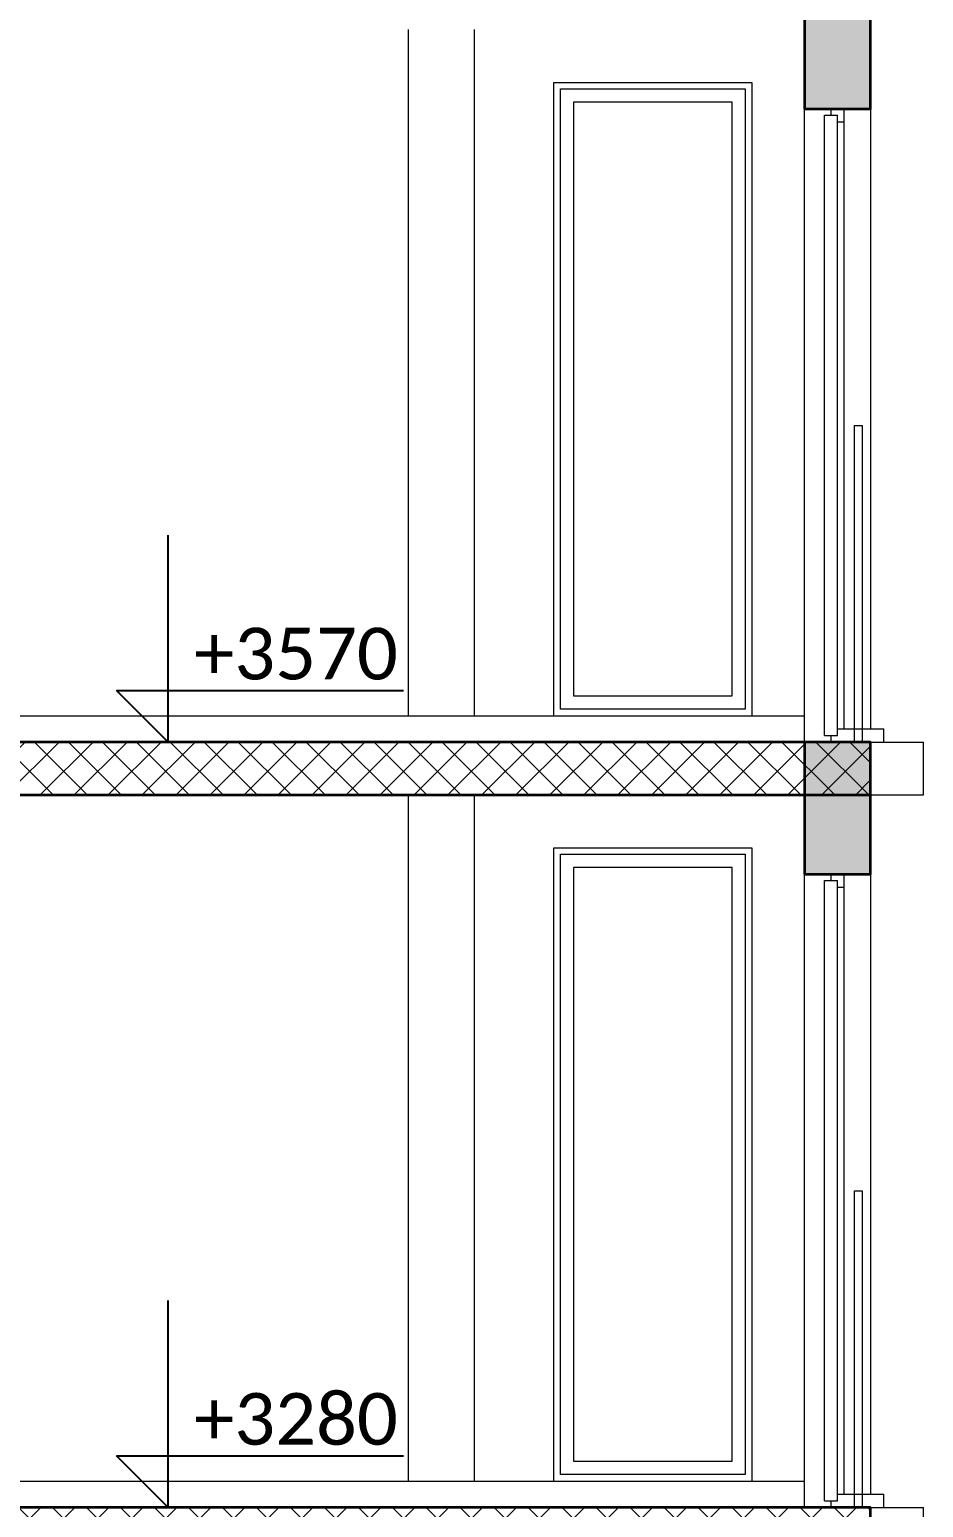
# Model space of a CAD drawing. Header units: millimetres. Extents: x -310 to 171125, y -3027 to 55843.
# Drawn here: x 135900 to 139285, y 41096 to 46696 of the extents above; entities that cross this region are included whole.
import ezdxf

# ---------------------------------------------------------------- set-up
doc = ezdxf.new("R2010")
doc.units = ezdxf.units.MM
doc.header["$MEASUREMENT"] = 0
doc.set_wipeout_variables(frame=1)
doc.linetypes.add('Wipeout_Contour', pattern=[1000, 0, -1000])
doc.layers.add('Dimensioning - General', color=7, linetype='Continuous')
doc.layers.add('Structural - Bearing', color=7, linetype='Continuous')
for name, color, linetype, lineweight, true_color in [('Dimensioning - General_Pen_No__5', 7, 'Continuous', 25, 0x40a5ff), ('Structural - Bearing_Pen_No__61', 7, 'Continuous', 20, 0x6a6a6a), ('Structural - Bearing_Pen_No__82', 7, 'Continuous', 20, 0xaaaaaa)]:
    doc.layers.add(name, color=color, linetype=linetype, lineweight=lineweight, true_color=true_color)
for name, color, linetype, lineweight in [('Structural - Bearing_Pen_No__1', 7, 'Continuous', 13), ('Structural - Bearing_Pen_No__101', 252, 'Continuous', 13), ('Structural - Bearing_Pen_No__7', 7, 'Continuous', 35)]:
    doc.layers.add(name, color=color, linetype=linetype, lineweight=lineweight)
doc.styles.add('GENERATED_STYLE_6', font='calibril.ttf')
pattern_1 = [(45, (0, 0), (-64.346715, 64.346715), []), (135, (0, 0), (64.346715, 64.346715), [])]

# ---------------------------------------------------------------- blocks, each defined once
blk = doc.blocks.new('Dimension_13', base_point=(136425, 41095.6))
at = {"layer": 'Dimensioning - General_Pen_No__5', "color": 161, "linetype": 'Continuous', "lineweight": 25, "true_color": 0x40a5ff}
for p, q in [((136425, 41095.6), (136425, 41879.6)), ((136425, 41095.6), (136229, 41291.6)), ((136229, 41291.6), (136425, 41291.6)), ((136425, 41291.6), (137315.4, 41291.6))]:
    blk.add_line(p, q, dxfattribs=at)
at = {"layer": 'Dimensioning - General_Pen_No__5', "color": 161, "lineweight": 25, "true_color": 0x40a5ff, "insert": (136523, 41330.8), "char_height": 196, "attachment_point": 7, "style": 'GENERATED_STYLE_6'}
blk.add_mtext('\\A1;{\\pql;\\fCalibri Light|b0|i0|c0|p34;+3280}', dxfattribs=at)
blk = doc.blocks.new('Dimension_14', base_point=(136425, 43995.6))
at = {"layer": 'Dimensioning - General_Pen_No__5', "color": 161, "linetype": 'Continuous', "lineweight": 25, "true_color": 0x40a5ff}
for p, q in [((136425, 43995.6), (136425, 44779.6)), ((136425, 43995.6), (136229, 44191.6)), ((136229, 44191.6), (136425, 44191.6)), ((136425, 44191.6), (137315.4, 44191.6))]:
    blk.add_line(p, q, dxfattribs=at)
at = {"layer": 'Dimensioning - General_Pen_No__5', "color": 161, "lineweight": 25, "true_color": 0x40a5ff, "insert": (136523, 44230.8), "char_height": 196, "attachment_point": 7, "style": 'GENERATED_STYLE_6'}
blk.add_mtext('\\A1;{\\pql;\\fCalibri Light|b0|i0|c0|p34;+3570}', dxfattribs=at)

msp = doc.modelspace()

# ---------------------------------------------------------------- wipeouts: each hides what was drawn before it
at = {"color": 254, "linetype": 'Wipeout_Contour', "lineweight": 0, "ltscale": 572596.302194}
msp.add_wipeout([(134205.2, 43995.6), (137335.2, 43995.6), (137335.2, 46695.6), (134205.2, 46695.6)], dxfattribs=at).dxf.layer = 'Structural - Bearing'
at = {"color": 254, "linetype": 'Wipeout_Contour', "lineweight": 0, "ltscale": 580601.936107}
msp.add_wipeout([(137910.2, 44145.6), (137910.2, 46445.6), (137885.2, 46445.6), (137885.2, 44145.6)], dxfattribs=at).dxf.layer = 'Structural - Bearing'
at = {"color": 254, "linetype": 'Wipeout_Contour', "lineweight": 0, "ltscale": 583357.749995}
msp.add_wipeout([(138610.2, 46445.6), (138610.2, 44145.6), (138635.2, 44145.6), (138635.2, 46445.6)], dxfattribs=at).dxf.layer = 'Structural - Bearing'
at = {"color": 254, "linetype": 'Wipeout_Contour', "lineweight": 0, "ltscale": 584564.821281}
msp.add_wipeout([(138960.2, 46345.6), (138960.2, 44045.6), (138985.2, 44045.6), (138985.2, 46345.6)], dxfattribs=at).dxf.layer = 'Structural - Bearing'
at = {"color": 254, "linetype": 'Wipeout_Contour', "lineweight": 0, "ltscale": 583771.957312}
msp.add_wipeout([(139085.2, 43795.6), (139285.2, 43795.6), (139285.2, 43995.6), (139085.2, 43995.6)], dxfattribs=at).dxf.layer = 'Structural - Bearing'
at = {"color": 254, "linetype": 'Wipeout_Contour', "lineweight": 0, "ltscale": 569028.031484}
msp.add_wipeout([(134205.2, 41095.6), (137335.2, 41095.6), (137335.2, 43795.6), (134205.2, 43795.6)], dxfattribs=at).dxf.layer = 'Structural - Bearing'
at = {"color": 254, "linetype": 'Wipeout_Contour', "lineweight": 0, "ltscale": 577087.488813}
msp.add_wipeout([(137910.2, 41245.6), (137910.2, 43545.6), (137885.2, 43545.6), (137885.2, 41245.6)], dxfattribs=at).dxf.layer = 'Structural - Bearing'
at = {"color": 254, "linetype": 'Wipeout_Contour', "lineweight": 0, "ltscale": 579860.003812}
msp.add_wipeout([(138610.2, 43545.6), (138610.2, 41245.6), (138635.2, 41245.6), (138635.2, 43545.6)], dxfattribs=at).dxf.layer = 'Structural - Bearing'
at = {"color": 254, "linetype": 'Wipeout_Contour', "lineweight": 0, "ltscale": 581082.32509}
msp.add_wipeout([(138960.2, 43445.6), (138960.2, 41145.6), (138985.2, 41145.6), (138985.2, 43445.6)], dxfattribs=at).dxf.layer = 'Structural - Bearing'
at = {"color": 254, "linetype": 'Wipeout_Contour', "lineweight": 0, "ltscale": 580388.444157}
msp.add_wipeout([(139085.2, 40895.6), (139285.2, 40895.6), (139285.2, 41095.6), (139085.2, 41095.6)], dxfattribs=at).dxf.layer = 'Structural - Bearing'

# ---------------------------------------------------------------- next in the draw order: linework, layer by layer
at = {"layer": 'Structural - Bearing_Pen_No__1', "color": 7, "linetype": 'Continuous', "lineweight": 13}
for p, q in [((139135.2, 43995.6), (139135.2, 44045.6)), ((138985.2, 43995.6), (139135.2, 43995.6)), ((139135.2, 41095.6), (139135.2, 41145.6)), ((138985.2, 41095.6), (139135.2, 41095.6))]:
    msp.add_line(p, q, dxfattribs=at)
at = {"layer": 'Structural - Bearing_Pen_No__82', "color": 253, "linetype": 'Continuous', "lineweight": 20, "true_color": 0xaaaaaa}
for p, q in [((139135.2, 43995.6), (139285.2, 43995.6)), ((139285.2, 43795.6), (139285.2, 43995.6)), ((139085.2, 43795.6), (139285.2, 43795.6)), ((139135.2, 41095.6), (139285.2, 41095.6)), ((139285.2, 40895.6), (139285.2, 41095.6))]:
    msp.add_line(p, q, dxfattribs=at)

# ---------------------------------------------------------------- next in the draw order: wipeouts: each hides what was drawn before it
at = {"color": 254, "linetype": 'Wipeout_Contour', "lineweight": 0, "ltscale": 1166871.328579375}
msp.add_wipeout([(137910.2, 46445.6), (137910.2, 46470.6), (138610.2, 46470.6), (138610.2, 46445.6), (138635.2, 46445.6), (138635.2, 46495.6), (137885.2, 46495.6), (137885.2, 46445.6)], dxfattribs=at).dxf.layer = 'Structural - Bearing'
at = {"color": 254, "linetype": 'Wipeout_Contour', "lineweight": 0, "ltscale": 584834.20611}
msp.add_wipeout([(138985.2, 46395.6), (138985.2, 44045.6), (139085.2, 44045.6), (139085.2, 46395.6)], dxfattribs=at).dxf.layer = 'Structural - Bearing'
at = {"color": 254, "linetype": 'Wipeout_Contour', "lineweight": 0, "ltscale": 1161050.225639681}
msp.add_wipeout([(137910.2, 44120.6), (137910.2, 44145.6), (137885.2, 44145.6), (137885.2, 44095.6), (138635.2, 44095.6), (138635.2, 44145.6), (138610.2, 44145.6), (138610.2, 44120.6)], dxfattribs=at).dxf.layer = 'Structural - Bearing'
at = {"color": 254, "linetype": 'Wipeout_Contour', "lineweight": 0, "ltscale": 1159689.321356989}
msp.add_wipeout([(137910.2, 43545.6), (137910.2, 43570.6), (138610.2, 43570.6), (138610.2, 43545.6), (138635.2, 43545.6), (138635.2, 43595.6), (137885.2, 43595.6), (137885.2, 43545.6)], dxfattribs=at).dxf.layer = 'Structural - Bearing'
at = {"color": 254, "linetype": 'Wipeout_Contour', "lineweight": 0, "ltscale": 581351.336559}
msp.add_wipeout([(139085.2, 43495.6), (138985.2, 43495.6), (138985.2, 41145.6), (139085.2, 41145.6)], dxfattribs=at).dxf.layer = 'Structural - Bearing'
at = {"color": 254, "linetype": 'Wipeout_Contour', "lineweight": 0, "ltscale": 1154207.884821627}
msp.add_wipeout([(137910.2, 41220.6), (137910.2, 41245.6), (137885.2, 41245.6), (137885.2, 41195.6), (138635.2, 41195.6), (138635.2, 41245.6), (138610.2, 41245.6), (138610.2, 41220.6)], dxfattribs=at).dxf.layer = 'Structural - Bearing'

# ---------------------------------------------------------------- next in the draw order: linework, layer by layer
at = {"layer": 'Structural - Bearing_Pen_No__1', "color": 7, "linetype": 'Continuous', "lineweight": 13}
for p, q in [((139085.2, 46395.6), (139085.2, 46695.6)), ((138985.2, 46345.6), (138985.2, 46395.6)), ((138985.2, 44045.6), (139135.2, 44045.6)), ((139085.2, 43495.6), (139085.2, 43795.6)), ((138985.2, 43445.6), (138985.2, 43495.6)), ((138985.2, 41145.6), (139135.2, 41145.6))]:
    msp.add_line(p, q, dxfattribs=at)
for points in [[(139023.5, 43995.6), (139023.5, 45195.6), (139053.5, 45195.6), (139053.5, 43995.6)], [(139023.5, 41095.6), (139023.5, 42295.6), (139053.5, 42295.6), (139053.5, 41095.6)]]:
    msp.add_lwpolyline(points, dxfattribs=at)
at = {"layer": 'Structural - Bearing_Pen_No__82', "color": 253, "linetype": 'Continuous', "lineweight": 20, "true_color": 0xaaaaaa}
for p, q in [((139085.2, 46395.6), (139085.2, 44045.6)), ((138985.2, 44045.6), (138985.2, 46345.6)), ((139085.2, 43495.6), (139085.2, 41145.6)), ((138985.2, 41145.6), (138985.2, 43445.6))]:
    msp.add_line(p, q, dxfattribs=at)

# ---------------------------------------------------------------- next in the draw order: wipeouts: each hides what was drawn before it
at = {"color": 254, "linetype": 'Wipeout_Contour', "lineweight": 0, "ltscale": 580743.737229}
msp.add_wipeout([(137910.2, 44170.6), (137960.2, 44170.6), (137960.2, 46420.6), (137910.2, 46420.6)], dxfattribs=at).dxf.layer = 'Structural - Bearing'
at = {"color": 254, "linetype": 'Wipeout_Contour', "lineweight": 0, "ltscale": 583214.469414}
msp.add_wipeout([(138560.2, 44170.6), (138610.2, 44170.6), (138610.2, 46420.6), (138560.2, 46420.6)], dxfattribs=at).dxf.layer = 'Structural - Bearing'
at = {"color": 254, "linetype": 'Wipeout_Contour', "lineweight": 0, "ltscale": 577230.144435}
msp.add_wipeout([(137910.2, 41270.6), (137960.2, 41270.6), (137960.2, 43520.6), (137910.2, 43520.6)], dxfattribs=at).dxf.layer = 'Structural - Bearing'
at = {"color": 254, "linetype": 'Wipeout_Contour', "lineweight": 0, "ltscale": 579715.85017}
msp.add_wipeout([(138560.2, 41270.6), (138610.2, 41270.6), (138610.2, 43520.6), (138560.2, 43520.6)], dxfattribs=at).dxf.layer = 'Structural - Bearing'

# ---------------------------------------------------------------- next in the draw order: wipeouts: each hides what was drawn before it
at = {"color": 254, "linetype": 'Wipeout_Contour', "lineweight": 0, "ltscale": 875101.624921}
msp.add_wipeout([(138610.2, 46470.6), (137910.2, 46470.6), (137910.2, 46420.6), (137960.2, 46420.6), (138560.2, 46420.6), (138610.2, 46420.6)], dxfattribs=at).dxf.layer = 'Structural - Bearing'
at = {"color": 254, "linetype": 'Wipeout_Contour', "lineweight": 0, "ltscale": 870837.130863}
msp.add_wipeout([(137910.2, 44120.6), (138610.2, 44120.6), (138610.2, 44170.6), (138560.2, 44170.6), (137960.2, 44170.6), (137910.2, 44170.6)], dxfattribs=at).dxf.layer = 'Structural - Bearing'
at = {"color": 254, "linetype": 'Wipeout_Contour', "lineweight": 0, "ltscale": 869718.058971}
msp.add_wipeout([(138610.2, 43570.6), (137910.2, 43570.6), (137910.2, 43520.6), (137960.2, 43520.6), (138560.2, 43520.6), (138610.2, 43520.6)], dxfattribs=at).dxf.layer = 'Structural - Bearing'
at = {"color": 254, "linetype": 'Wipeout_Contour', "lineweight": 0, "ltscale": 865702.401814}
msp.add_wipeout([(137910.2, 41220.6), (138610.2, 41220.6), (138610.2, 41270.6), (138560.2, 41270.6), (137960.2, 41270.6), (137910.2, 41270.6)], dxfattribs=at).dxf.layer = 'Structural - Bearing'

# ---------------------------------------------------------------- next in the draw order: wipeouts: each hides what was drawn before it
at = {"color": 254, "linetype": 'Wipeout_Contour', "lineweight": 0, "ltscale": 581979.080547}
msp.add_wipeout([(138560.2, 44170.6), (138560.2, 46420.6), (137960.2, 46420.6), (137960.2, 44170.6)], dxfattribs=at).dxf.layer = 'Structural - Bearing'
at = {"color": 254, "linetype": 'Wipeout_Contour', "lineweight": 0, "ltscale": 578472.976916}
msp.add_wipeout([(138560.2, 41270.6), (138560.2, 43520.6), (137960.2, 43520.6), (137960.2, 41270.6)], dxfattribs=at).dxf.layer = 'Structural - Bearing'

# ---------------------------------------------------------------- next in the draw order: wipeouts: each hides what was drawn before it
at = {"color": 254, "linetype": 'Wipeout_Contour', "lineweight": 0, "ltscale": 1163240.24747175}
msp.add_wipeout([(137335.2, 43995.6), (137885.2, 43995.6), (137885.2, 46395.6), (138635.2, 46395.6), (138635.2, 43995.6), (138835.2, 43995.6), (138835.2, 46695.6), (137335.2, 46695.6)], dxfattribs=at).dxf.layer = 'Structural - Bearing'
at = {"color": 254, "linetype": 'Wipeout_Contour', "lineweight": 0, "ltscale": 1156227.729180288}
msp.add_wipeout([(137335.2, 41095.6), (137885.2, 41095.6), (137885.2, 43495.6), (138635.2, 43495.6), (138635.2, 41095.6), (138835.2, 41095.6), (138835.2, 43795.6), (137335.2, 43795.6)], dxfattribs=at).dxf.layer = 'Structural - Bearing'

# ---------------------------------------------------------------- next in the draw order: linework, layer by layer
at = {"layer": 'Structural - Bearing_Pen_No__1', "color": 7, "linetype": 'Continuous', "lineweight": 13}
msp.add_line((124335.2, 43795.6), (139085.2, 43795.6), dxfattribs=at)
at = {"layer": 'Structural - Bearing_Pen_No__82', "color": 253, "linetype": 'Continuous', "lineweight": 20, "true_color": 0xaaaaaa}
for p, q in [((137335.2, 44095.6), (137335.2, 46695.6)), ((137585.2, 44095.6), (137585.2, 46695.6)), ((137885.2, 46495.6), (138635.2, 46495.6)), ((137885.2, 44095.6), (137885.2, 46495.6)), ((138635.2, 46495.6), (138635.2, 44095.6)), ((137910.2, 46420.6), (137910.2, 46470.6)), ((137910.2, 46470.6), (138610.2, 46470.6)), ((138610.2, 46470.6), (138610.2, 46420.6)), ((137910.2, 44170.6), (137910.2, 46420.6)), ((137960.2, 46420.6), (137960.2, 44170.6)), ((138560.2, 46420.6), (137960.2, 46420.6)), ((138560.2, 44170.6), (138560.2, 46420.6)), ((138610.2, 46420.6), (138610.2, 44170.6)), ((137910.2, 44120.6), (137910.2, 44170.6)), ((137960.2, 44170.6), (138560.2, 44170.6)), ((138610.2, 44170.6), (138610.2, 44120.6)), ((138610.2, 44120.6), (137910.2, 44120.6)), ((137335.2, 41195.6), (137335.2, 43795.6)), ((137585.2, 41195.6), (137585.2, 43795.6)), ((137885.2, 43595.6), (138635.2, 43595.6)), ((137885.2, 41195.6), (137885.2, 43595.6)), ((137910.2, 43520.6), (137910.2, 43570.6)), ((137910.2, 43570.6), (138610.2, 43570.6)), ((138610.2, 43570.6), (138610.2, 43520.6)), ((138635.2, 43595.6), (138635.2, 41195.6)), ((137910.2, 41270.6), (137910.2, 43520.6)), ((137960.2, 43520.6), (137960.2, 41270.6)), ((138560.2, 43520.6), (137960.2, 43520.6)), ((138560.2, 41270.6), (138560.2, 43520.6)), ((138610.2, 43520.6), (138610.2, 41270.6)), ((137910.2, 41220.6), (137910.2, 41270.6)), ((138610.2, 41220.6), (137910.2, 41220.6)), ((137960.2, 41270.6), (138560.2, 41270.6)), ((138610.2, 41270.6), (138610.2, 41220.6))]:
    msp.add_line(p, q, dxfattribs=at)

# ---------------------------------------------------------------- next in the draw order: block references
at = {"layer": 'Dimensioning - General', "color": 161, "linetype": 'Continuous', "lineweight": 25, "true_color": 0x40a5ff}
for name, p in [('Dimension_14', (136425, 43995.6)), ('Dimension_13', (136425, 41095.6))]:
    msp.add_blockref(name, p, dxfattribs=at)

# ---------------------------------------------------------------- next in the draw order: wipeouts: each hides what was drawn before it
at = {"color": 254, "linetype": 'Wipeout_Contour', "lineweight": 0, "ltscale": 1168607.40256242}
msp.add_wipeout([(138835.2, 46395.6), (138835.2, 43995.6), (138935.2, 43995.6), (138935.2, 44020.6), (138910.2, 44020.6), (138910.2, 46370.6), (138935.2, 46370.6), (138935.2, 46395.6)], dxfattribs=at).dxf.layer = 'Structural - Bearing'
at = {"color": 254, "linetype": 'Wipeout_Contour', "lineweight": 0, "ltscale": 1161639.30499575}
msp.add_wipeout([(138835.2, 41095.6), (138935.2, 41095.6), (138935.2, 41120.6), (138910.2, 41120.6), (138910.2, 43470.6), (138935.2, 43470.6), (138935.2, 43495.6), (138835.2, 43495.6)], dxfattribs=at).dxf.layer = 'Structural - Bearing'

# ---------------------------------------------------------------- next in the draw order: hatches: boundary and pattern name
at = {"layer": 'Structural - Bearing_Pen_No__1', "linetype": 'Continuous', "lineweight": 13}
h = msp.add_hatch(dxfattribs=at)
h.set_pattern_fill('CONCRETE_BLOCK', style=0, pattern_type=2)
h.set_pattern_definition(pattern_1)
h.paths.add_polyline_path([(139085.2, 43795.6), (139085.2, 43995.6), (123882.8, 43995.6), (123882.8, 43795.6)])
h = msp.add_hatch(dxfattribs=at)
h.set_pattern_fill('CONCRETE_BLOCK', style=0, pattern_type=2)
h.set_pattern_definition(pattern_1)
h.paths.add_polyline_path([(139085.2, 40895.6), (139085.2, 41095.6), (123882.8, 41095.6), (123882.8, 40895.6)])
at = {"layer": 'Structural - Bearing_Pen_No__101', "linetype": 'Continuous', "lineweight": 13}
for points in [[(138835.2, 46395.6), (139085.2, 46395.6), (139085.2, 46895.6), (138835.2, 46895.6)], [(138835.2, 43495.6), (139085.2, 43495.6), (139085.2, 43995.6), (138835.2, 43995.6)]]:
    msp.add_hatch(color=252, dxfattribs=at).paths.add_polyline_path(points)

# ---------------------------------------------------------------- next in the draw order: linework, layer by layer
at = {"layer": 'Structural - Bearing_Pen_No__1', "color": 7, "linetype": 'Continuous', "lineweight": 13}
for p, q in [((138835.2, 46395.6), (138835.2, 46895.6)), ((138835.2, 46395.6), (139085.2, 46395.6)), ((138910.2, 46370.6), (138960.2, 46370.6)), ((138910.2, 46320.6), (138910.2, 46370.6)), ((138935.2, 46395.6), (138985.2, 46395.6)), ((138935.2, 46370.6), (138935.2, 46395.6)), ((138935.2, 46370.6), (138960.2, 46370.6)), ((138960.2, 46320.6), (138960.2, 46370.6)), ((138960.2, 46345.6), (138960.2, 46370.6)), ((138910.2, 44070.6), (138910.2, 46320.6)), ((138960.2, 46345.6), (138985.2, 46345.6)), ((138960.2, 44070.6), (138960.2, 46320.6)), ((138910.2, 44020.6), (138910.2, 44070.6)), ((138910.2, 44020.6), (138960.2, 44020.6)), ((138935.2, 44020.6), (138960.2, 44020.6)), ((138935.2, 43995.6), (138935.2, 44020.6)), ((138960.2, 44020.6), (138960.2, 44070.6)), ((138960.2, 44020.6), (138960.2, 44045.6)), ((138960.2, 44045.6), (138985.2, 44045.6)), ((134205.2, 43995.6), (138835.2, 43995.6)), ((138835.2, 43495.6), (138835.2, 43995.6)), ((138935.2, 43995.6), (138985.2, 43995.6)), ((138835.2, 43495.6), (139085.2, 43495.6)), ((138910.2, 43470.6), (138960.2, 43470.6)), ((138910.2, 43420.6), (138910.2, 43470.6)), ((138935.2, 43495.6), (138985.2, 43495.6)), ((138935.2, 43470.6), (138935.2, 43495.6)), ((138935.2, 43470.6), (138960.2, 43470.6)), ((138960.2, 43420.6), (138960.2, 43470.6)), ((138960.2, 43445.6), (138960.2, 43470.6)), ((138910.2, 41170.6), (138910.2, 43420.6)), ((138960.2, 43445.6), (138985.2, 43445.6)), ((138960.2, 41170.6), (138960.2, 43420.6)), ((138910.2, 41120.6), (138910.2, 41170.6)), ((138960.2, 41120.6), (138960.2, 41170.6)), ((138910.2, 41120.6), (138960.2, 41120.6)), ((138935.2, 41120.6), (138960.2, 41120.6)), ((138935.2, 41095.6), (138935.2, 41120.6)), ((138960.2, 41120.6), (138960.2, 41145.6)), ((138960.2, 41145.6), (138985.2, 41145.6)), ((134205.2, 41095.6), (138835.2, 41095.6)), ((138935.2, 41095.6), (138985.2, 41095.6))]:
    msp.add_line(p, q, dxfattribs=at)
at = {"layer": 'Structural - Bearing_Pen_No__61', "color": 251, "linetype": 'Continuous', "lineweight": 20, "true_color": 0x6a6a6a}
for points in [[(134205.2, 44095.6), (138835.2, 44095.6)], [(134205.2, 41195.6), (138835.2, 41195.6)]]:
    msp.add_lwpolyline(points, dxfattribs=at)
at = {"layer": 'Structural - Bearing_Pen_No__7', "color": 7, "linetype": 'Continuous', "lineweight": 35, "flags": 128}
for points in [[(138835.2, 46395.6), (139085.2, 46395.6), (139085.2, 46895.6), (138835.2, 46895.6)], [(139085.2, 43795.6), (139085.2, 43995.6), (123882.8, 43995.6), (123882.8, 43795.6)], [(138835.2, 43495.6), (139085.2, 43495.6), (139085.2, 43995.6), (138835.2, 43995.6)], [(139085.2, 40895.6), (139085.2, 41095.6), (123882.8, 41095.6), (123882.8, 40895.6)]]:
    msp.add_lwpolyline(points, close=True, dxfattribs=at)
at = {"layer": 'Structural - Bearing_Pen_No__82', "color": 253, "linetype": 'Continuous', "lineweight": 20, "true_color": 0xaaaaaa}
for p, q in [((138835.2, 43995.6), (138835.2, 46395.6)), ((138835.2, 41095.6), (138835.2, 43495.6))]:
    msp.add_line(p, q, dxfattribs=at)

doc.saveas('drawing.dxf')
